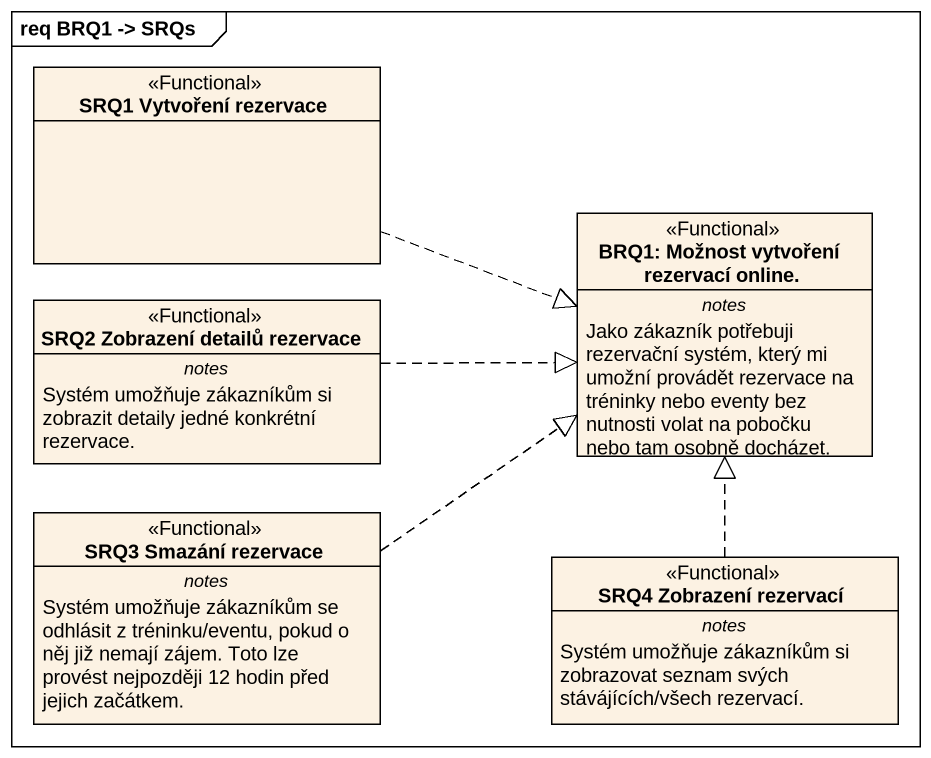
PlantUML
@startuml
mainframe req BRQ1 -> SRQs
hide circle
hide empty members
class "SRQ1 Vytvoření rezervace" as SRQ1_Vytvoření_rezervace <<Functional>>
class "BRQ1: Možnost vytvoření rezervací online." as BRQ1_Možnost_vytvoření <<Functional>> {
  -- notes --
  Jako zákazník potřebuji rezervační systém, který mi umožní provádět rezervace na tréninky nebo eventy bez nutnosti volat na pobočku nebo tam osobně docházet.
}
class "SRQ2 Zobrazení detailů rezervace" as SRQ2_Zobrazení_detailů <<Functional>> {
  -- notes --
  Systém umožňuje zákazníkům si zobrazit detaily jedné konkrétní rezervace.
}
class "SRQ3 Smazání rezervace" as SRQ3_Smazání_rezervace <<Functional>> {
  -- notes --
  Systém umožňuje zákazníkům se odhlásit z tréninku/eventu, pokud o něj již nemají zájem. Toto lze provést nejpozději 12 hodin před jejich začátkem.
}
class "SRQ4 Zobrazení rezervací" as SRQ4_Zobrazení_rezervací <<Functional>> {
  -- notes --
  Systém umožňuje zákazníkům si zobrazovat seznam svých stávájících/všech rezervací.
}
SRQ1_Vytvoření_rezervace .right.|> BRQ1_Možnost_vytvoření
SRQ2_Zobrazení_detailů .right.|> BRQ1_Možnost_vytvoření
SRQ3_Smazání_rezervace .right.|> BRQ1_Možnost_vytvoření
SRQ4_Zobrazení_rezervací .up.|> BRQ1_Možnost_vytvoření
@enduml
